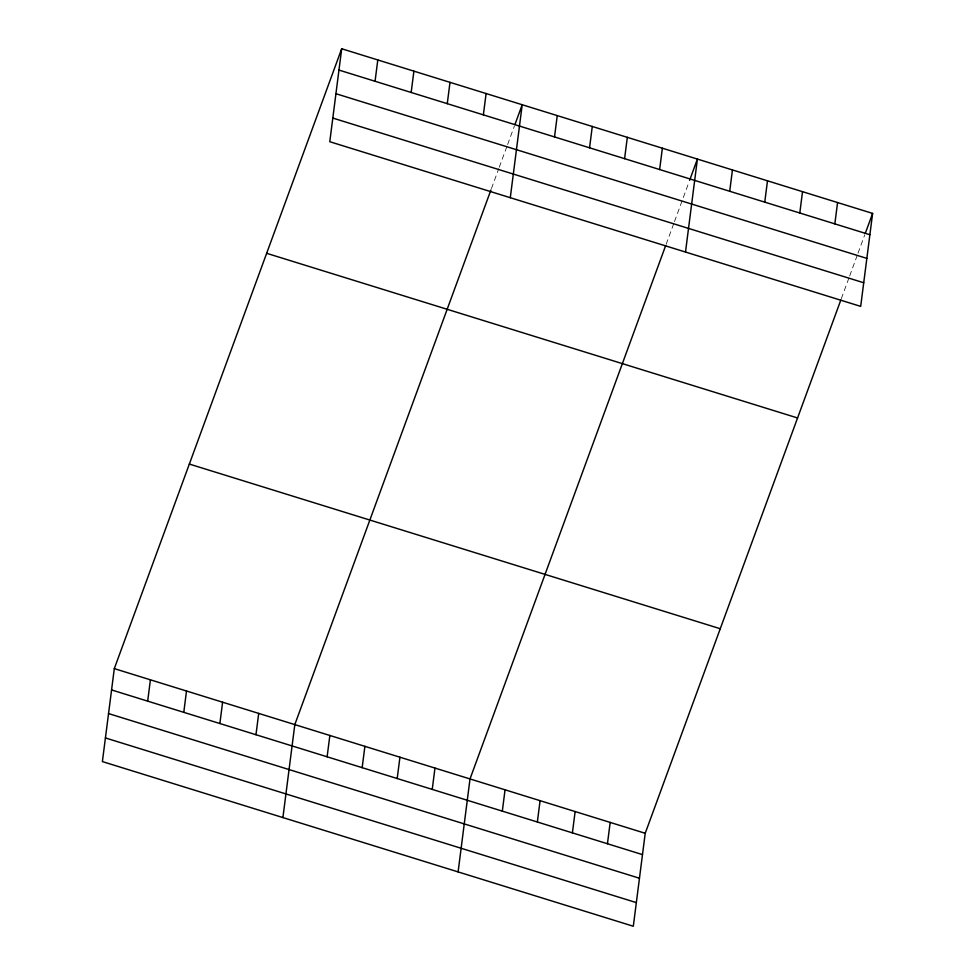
<?xml version="1.0" encoding="UTF-8"?>
<svg xmlns="http://www.w3.org/2000/svg" width="975" height="975" viewBox="0 0 975 975"><rect width="100%" height="100%" fill="white"/><g stroke="black" fill="none" stroke-linecap="round" stroke-linejoin="round"><path stroke-width="0.73" stroke-dasharray="4.88 3.66" d="M491.461 188.553L498.749 168.663M499.273 167.237L507.097 145.933M507.609 144.507L514.386 126.043M666.144 244.311L673.957 223.007M674.481 221.581L689.069 181.813M841.34 298.655L849.164 277.339M849.676 275.925L857.5 254.621M858.012 253.195L864.788 234.731"/><path stroke-width="1.46" d="M341.689 48.75L329.782 141.716L860.693 306.382L872.613 213.415L341.689 48.75L114.307 668.618L102.387 761.585L633.311 926.25L645.218 833.284L840.816 300.068M147.676 701.135L150.406 679.807M183.775 712.335L186.505 691.007M219.875 723.523L222.605 702.207M255.974 734.723L258.704 713.408M375.058 81.266L377.8 59.95M282.908 817.562L294.816 724.596L490.937 189.967M411.17 92.467L413.9 71.151M327.125 756.795L329.855 735.467M362.164 767.666L364.894 746.338M447.269 103.667L449.999 82.339M397.203 778.525L399.933 757.209M483.368 114.867L486.098 93.539M432.242 789.397L434.972 768.068M510.291 197.706L522.21 104.739L514.91 124.629M458.104 871.906L470.011 778.94L665.62 245.737M554.519 136.927L557.249 115.611M502.32 811.139L505.05 789.811M589.558 147.798L592.288 126.47M537.359 821.998L540.089 800.682M624.597 158.669L627.327 137.341M572.398 832.869L575.14 811.541M659.636 169.54L662.366 148.212M607.449 843.741L610.179 822.412M685.498 252.05L697.405 159.083L689.593 180.387M729.714 191.271L732.444 169.942M764.753 202.142L767.483 180.814M799.793 213.013L802.523 191.685M834.832 223.872L837.574 202.556M865.312 233.305L872.613 213.415M338.959 70.078L869.883 234.743M335.936 93.71L866.848 258.387M332.816 118.072L863.728 282.75M266.65 253.305L797.574 417.97M189.345 464.063L720.257 628.729M114.307 668.618L645.218 833.284M111.564 689.934L642.488 854.612M108.542 713.578L639.454 878.243M105.422 737.941L636.334 902.606"/></g></svg>
